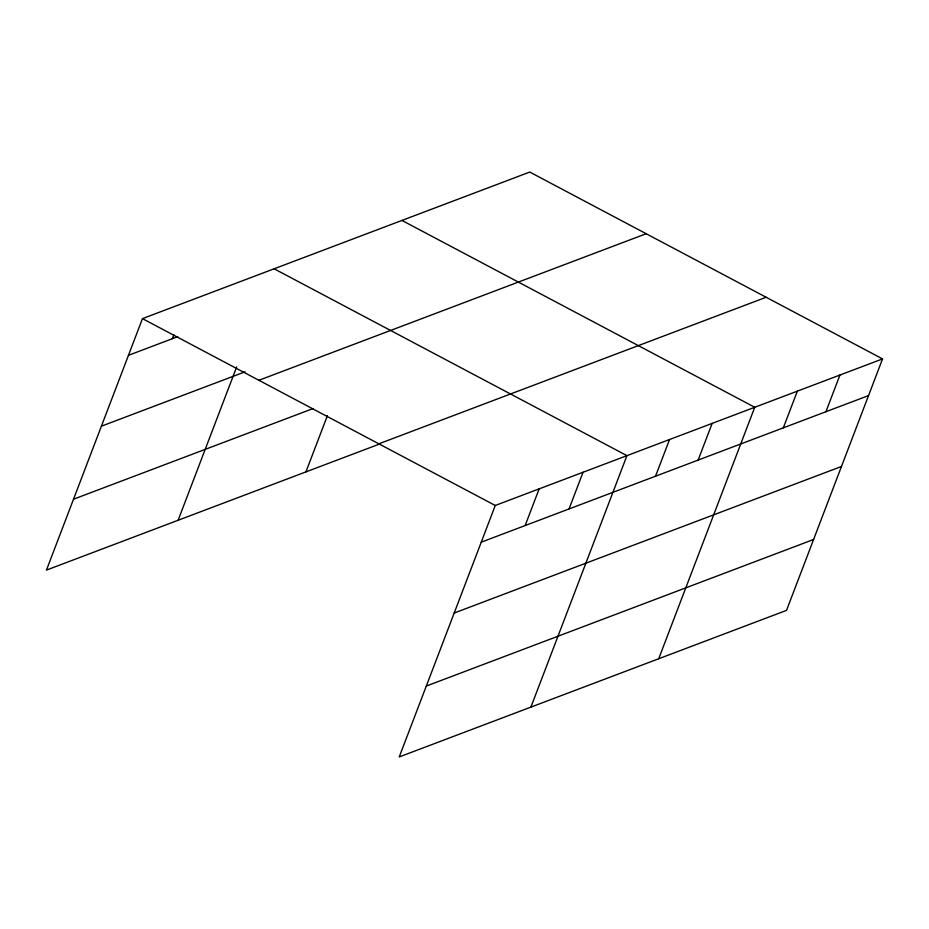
<?xml version="1.0" encoding="UTF-8"?>
<svg xmlns="http://www.w3.org/2000/svg" width="929" height="929" viewBox="0 0 929 929"><rect width="100%" height="100%" fill="white"/><g stroke="black" fill="none" stroke-linecap="round" stroke-linejoin="round"><path stroke-width="1.39" d="M882.55 358.908L495.262 505.481L399.238 756.938L786.526 610.376L882.55 358.908L529.762 172.062L142.474 318.624L46.45 570.092L380.484 443.679M172.353 338.702L173.862 334.765M178.124 520.252L236.651 366.99M305.931 471.886L327.38 415.727M525.14 525.547L539.157 488.863M569.036 508.941L583.052 472.257M530.912 707.108L626.936 455.64L274.148 268.795M655.537 476.205L669.542 439.522M698.132 460.087L712.148 423.403M658.719 658.742L754.743 407.274L401.955 220.428M783.333 427.839L797.349 391.155M825.939 411.721L839.944 375.037M128.469 355.308L177.683 336.681M101.4 426.19L245.059 371.821M258.889 380.286L646.178 233.725M73.519 499.21L313.027 408.574M378.846 443.818L766.135 297.257M481.257 542.164L868.545 395.591M454.188 613.035L841.477 466.474M426.306 686.066L813.595 539.494M142.474 318.624L495.262 505.481"/></g></svg>
